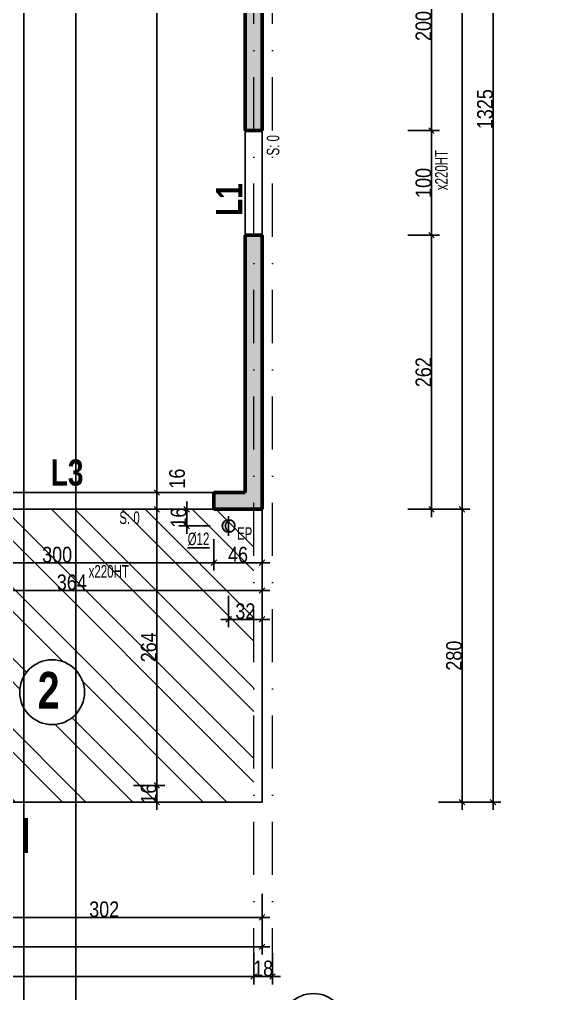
# Model space of a CAD drawing. Header units: millimetres. Extents: x 9051 to 35021, y -32652 to 0.
# Drawn here: x 30127 to 30626, y -32142 to -31211 of the extents above; entities that cross this region are included whole.
import ezdxf
from ezdxf.enums import TextEntityAlignment as Align

# ---------------------------------------------------------------- set-up
doc = ezdxf.new("R2010")
doc.units = ezdxf.units.MM
doc.linetypes.add('CACHEX2', pattern=[19.05, 12.7, -6.35])
doc.linetypes.add('TIRETPTX2', pattern=[50.8, 25.4, -12.7, 0, -12.7])
for name, color, linetype in [('01-Cad  2', 1, 'Continuous'), ('01_cote_gen', 4, 'Continuous'), ('01_linteaux', 2, 'Continuous'), ('01_murs_sup', 2, 'CACHEX2'), ('01_poch_BN', 9, 'Continuous'), ('01_poch_murs', 253, 'Continuous'), ('01_resv', 32, 'Continuous'), ('01_texte', 230, 'Continuous'), ('AA_COTES', 2, 'Continuous')]:
    doc.layers.add(name, color=color, linetype=linetype)
doc.layers.add('01_murs_coup', color=5, linetype='Continuous', lineweight=60)
doc.layers.add('01_tram_axes', color=2, linetype='TIRETPTX2', lineweight=9)
doc.styles.add('ARIAL NA', font='ARIALN.TTF')
doc.styles.add('impact', font='impact.ttf')
doc.styles.add('STYLE2', font='ARIALN.TTF')
doc.dimstyles.new('JB50', dxfattribs={"dimscale": 0.1, "dimtxt": 150, "dimasz": 15, "dimexe": 0.1, "dimexo": 0.1, "dimgap": 0.09, "dimtad": 1, "dimdec": 1, "dimdsep": 46, "dimtxsty": 'STYLE2', "dimblk1": 'BOND_G', "dimblk2": 'BOND_D', "dimsah": 1, "dimcen": 1.5, "dimdle": 0.01, "dimse1": 1, "dimse2": 1, "dimclrd": 4, "dimclre": 2, "dimclrt": 6, "dimazin": 2, "dimtfac": 2.333333, "dimtdec": 1, "dimtix": 1, "dimtmove": 2, "dimatfit": 3, "dimldrblk": 'BOND_G', "dimfxl": 1, "dimtolj": 1, "dimtzin": 0, "dimarcsym": 0})

# ---------------------------------------------------------------- blocks, each defined once
blk = doc.blocks.new('BOND_G')
at = {"layer": 'AA_COTES', "color": 0}
for p, q in [((0, -5), (0, 15)), ((5, 0), (-5, 0)), ((1.77, 1.77), (-1.77, -1.77))]:
    blk.add_line(p, q, dxfattribs=at)
blk = doc.blocks.new('BOND_D')
at = {"layer": 'AA_COTES', "color": 0}
for p, q in [((5, 0), (-5, 0)), ((-1.77, -1.77), (1.77, 1.77)), ((0, 5), (0, -15))]:
    blk.add_line(p, q, dxfattribs=at)
blk = doc.blocks.new('*D3915')
at = {"layer": '01_cote_gen', "color": 4, "lineweight": -2, "ltscale": 2, "transparency": 16777216}
blk.add_line((30357.34, -32069.46), (30058.34, -32069.46), dxfattribs=at)
at = {"layer": 'Defpoints', "color": 0, "ltscale": 2, "transparency": 16777216}
for p in [(30056.84, -31983.79), (30358.84, -31983.79), (30056.84, -32069.46)]:
    blk.add_point(p, dxfattribs=at)
at = {"layer": '01_cote_gen', "color": 4, "lineweight": -2, "ltscale": 2, "transparency": 16777216, "xscale": 1.5, "yscale": 1.5, "zscale": 1.5, "rotation": 180}
blk.add_blockref('BOND_D', (30056.84, -32069.46), dxfattribs=at)
at = {"layer": '01_cote_gen', "color": 4, "lineweight": -2, "ltscale": 2, "transparency": 16777216, "xscale": 1.5, "yscale": 1.5, "zscale": 1.5}
blk.add_blockref('BOND_G', (30358.84, -32069.46), dxfattribs=at)
at = {"layer": '01_cote_gen', "color": 6, "lineweight": 0, "ltscale": 2, "transparency": 16777216, "insert": (30207.84, -32061.8), "char_height": 15, "attachment_point": 5, "style": 'STYLE2'}
blk.add_mtext('\\A1;302', dxfattribs=at)
blk = doc.blocks.new('*D3918')
at = {"layer": '01_cote_gen', "color": 4, "lineweight": -2, "ltscale": 2, "transparency": 16777216}
blk.add_line((30357.34, -32097.56), (28976.34, -32097.56), dxfattribs=at)
at = {"layer": 'Defpoints', "color": 0, "ltscale": 2, "transparency": 16777216}
for p in [(28974.84, -32051.46), (30358.84, -32051.46), (28974.84, -32097.56)]:
    blk.add_point(p, dxfattribs=at)
at = {"layer": '01_cote_gen', "color": 4, "lineweight": -2, "ltscale": 2, "transparency": 16777216, "xscale": 1.5, "yscale": 1.5, "zscale": 1.5, "rotation": 180}
blk.add_blockref('BOND_D', (28974.84, -32097.56), dxfattribs=at)
at = {"layer": '01_cote_gen', "color": 4, "lineweight": -2, "ltscale": 2, "transparency": 16777216, "xscale": 1.5, "yscale": 1.5, "zscale": 1.5}
blk.add_blockref('BOND_G', (30358.84, -32097.56), dxfattribs=at)
at = {"layer": '01_cote_gen', "color": 6, "lineweight": 0, "ltscale": 2, "transparency": 16777216, "insert": (29666.84, -32089.9), "char_height": 15, "attachment_point": 5, "style": 'STYLE2'}
blk.add_mtext('\\A1;1384', dxfattribs=at)
blk = doc.blocks.new('*D4313')
at = {"layer": '01_linteaux', "color": 4, "lineweight": -2, "ltscale": 0.1, "transparency": 16777216}
blk.add_line((30579.81, -30635.73), (30579.81, -31957.73), dxfattribs=at)
at = {"layer": 'Defpoints', "color": 0, "ltscale": 0.1, "transparency": 16777216}
for p in [(30560.29, -30634.23), (30358.84, -31959.23), (30579.81, -31959.23)]:
    blk.add_point(p, dxfattribs=at)
at = {"layer": '01_linteaux', "color": 4, "lineweight": -2, "ltscale": 0.1, "transparency": 16777216, "xscale": 1.5, "yscale": 1.5, "zscale": 1.5}
for name, p, rotation in [('BOND_G', (30579.81, -30634.23), 90), ('BOND_D', (30579.81, -31959.23), 270)]:
    blk.add_blockref(name, p, dxfattribs=dict(at, rotation=rotation))
at = {"layer": '01_linteaux', "color": 6, "ltscale": 0.1, "transparency": 16777216, "insert": (30572.14, -31296.73), "char_height": 15, "attachment_point": 5, "rotation": 90, "style": 'STYLE2'}
blk.add_mtext('\\A1;1325', dxfattribs=at)
blk = doc.blocks.new('*D4314')
at = {"layer": '01_linteaux', "color": 4, "lineweight": -2, "ltscale": 0.1, "transparency": 16777216}
blk.add_line((30550.14, -30635.73), (30550.14, -31677.73), dxfattribs=at)
at = {"layer": 'Defpoints', "color": 0, "ltscale": 0.1, "transparency": 16777216}
for p in [(30491.34, -30634.23), (30358.84, -31679.23), (30550.14, -31679.23)]:
    blk.add_point(p, dxfattribs=at)
at = {"layer": '01_linteaux', "color": 4, "lineweight": -2, "ltscale": 0.1, "transparency": 16777216, "xscale": 1.5, "yscale": 1.5, "zscale": 1.5}
for name, p, rotation in [('BOND_G', (30550.14, -30634.23), 90), ('BOND_D', (30550.14, -31679.23), 270)]:
    blk.add_blockref(name, p, dxfattribs=dict(at, rotation=rotation))
at = {"layer": '01_linteaux', "color": 6, "ltscale": 0.1, "transparency": 16777216, "insert": (30542.48, -31156.73), "char_height": 15, "attachment_point": 5, "rotation": 90, "style": 'STYLE2'}
blk.add_mtext('\\A1;1045', dxfattribs=at)
blk = doc.blocks.new('*D4315')
at = {"layer": '01_linteaux', "color": 4, "lineweight": -2, "ltscale": 0.1, "transparency": 16777216}
blk.add_line((30550.14, -31680.73), (30550.14, -31957.73), dxfattribs=at)
at = {"layer": 'Defpoints', "color": 0, "ltscale": 0.1, "transparency": 16777216}
for p in [(30358.84, -31679.23), (30358.84, -31959.23), (30550.14, -31959.23)]:
    blk.add_point(p, dxfattribs=at)
at = {"layer": '01_linteaux', "color": 4, "lineweight": -2, "ltscale": 0.1, "transparency": 16777216, "xscale": 1.5, "yscale": 1.5, "zscale": 1.5}
for name, p, rotation in [('BOND_G', (30550.14, -31679.23), 90), ('BOND_D', (30550.14, -31959.23), 270)]:
    blk.add_blockref(name, p, dxfattribs=dict(at, rotation=rotation))
at = {"layer": '01_linteaux', "color": 6, "ltscale": 0.1, "transparency": 16777216, "insert": (30542.48, -31819.23), "char_height": 15, "attachment_point": 5, "rotation": 90, "style": 'STYLE2'}
blk.add_mtext('\\A1;280', dxfattribs=at)
blk = doc.blocks.new('*D4320')
at = {"layer": '01_linteaux', "color": 4, "lineweight": -2, "ltscale": 0.1, "transparency": 16777216}
blk.add_line((30520.9, -31118.73), (30520.9, -31315.73), dxfattribs=at)
at = {"layer": 'Defpoints', "color": 0, "ltscale": 0.1, "transparency": 16777216}
for p in [(30358.84, -31117.23), (30358.84, -31317.23), (30520.9, -31317.23)]:
    blk.add_point(p, dxfattribs=at)
at = {"layer": '01_linteaux', "color": 4, "lineweight": -2, "ltscale": 0.1, "transparency": 16777216, "xscale": 1.5, "yscale": 1.5, "zscale": 1.5}
for name, p, rotation in [('BOND_G', (30520.9, -31117.23), 90), ('BOND_D', (30520.9, -31317.23), 270)]:
    blk.add_blockref(name, p, dxfattribs=dict(at, rotation=rotation))
at = {"layer": '01_linteaux', "color": 6, "ltscale": 0.1, "transparency": 16777216, "insert": (30513.24, -31217.23), "char_height": 15, "attachment_point": 5, "rotation": 90, "style": 'STYLE2'}
blk.add_mtext('\\A1;200', dxfattribs=at)
blk = doc.blocks.new('*D4321')
at = {"layer": '01_linteaux', "color": 4, "lineweight": -2, "ltscale": 0.1, "transparency": 16777216}
blk.add_line((30520.9, -31318.73), (30520.9, -31415.73), dxfattribs=at)
at = {"layer": 'Defpoints', "color": 0, "ltscale": 0.1, "transparency": 16777216}
for p in [(30358.84, -31317.23), (30358.84, -31417.23), (30520.9, -31417.23)]:
    blk.add_point(p, dxfattribs=at)
at = {"layer": '01_linteaux', "color": 4, "lineweight": -2, "ltscale": 0.1, "transparency": 16777216, "xscale": 1.5, "yscale": 1.5, "zscale": 1.5}
for name, p, rotation in [('BOND_G', (30520.9, -31317.23), 90), ('BOND_D', (30520.9, -31417.23), 270)]:
    blk.add_blockref(name, p, dxfattribs=dict(at, rotation=rotation))
at = {"layer": '01_linteaux', "color": 6, "ltscale": 0.1, "transparency": 16777216, "insert": (30513.24, -31367.23), "char_height": 15, "attachment_point": 5, "rotation": 90, "style": 'STYLE2'}
blk.add_mtext('\\A1;100', dxfattribs=at)
blk = doc.blocks.new('*D4322')
at = {"layer": '01_linteaux', "color": 4, "lineweight": -2, "ltscale": 0.1, "transparency": 16777216}
blk.add_line((30520.9, -31418.73), (30520.9, -31677.73), dxfattribs=at)
at = {"layer": 'Defpoints', "color": 0, "ltscale": 0.1, "transparency": 16777216}
for p in [(30358.84, -31417.23), (30358.84, -31679.23), (30520.9, -31679.23)]:
    blk.add_point(p, dxfattribs=at)
at = {"layer": '01_linteaux', "color": 4, "lineweight": -2, "ltscale": 0.1, "transparency": 16777216, "xscale": 1.5, "yscale": 1.5, "zscale": 1.5}
for name, p, rotation in [('BOND_G', (30520.9, -31417.23), 90), ('BOND_D', (30520.9, -31679.23), 270)]:
    blk.add_blockref(name, p, dxfattribs=dict(at, rotation=rotation))
at = {"layer": '01_linteaux', "color": 6, "ltscale": 0.1, "transparency": 16777216, "insert": (30513.24, -31548.23), "char_height": 15, "attachment_point": 5, "rotation": 90, "style": 'STYLE2'}
blk.add_mtext('\\A1;262', dxfattribs=at)
blk = doc.blocks.new('*D4328')
at = {"layer": '01_cote_gen', "color": 4, "lineweight": -2, "ltscale": 0.1, "transparency": 16777216}
blk.add_line((30357.34, -31784.48), (30328.34, -31784.48), dxfattribs=at)
at = {"layer": 'Defpoints', "color": 0, "ltscale": 0.1, "transparency": 16777216}
for p in [(30326.84, -31704.73), (30358.84, -31707.9), (30326.84, -31784.48)]:
    blk.add_point(p, dxfattribs=at)
at = {"layer": '01_cote_gen', "color": 4, "lineweight": -2, "ltscale": 0.1, "transparency": 16777216, "xscale": 1.5, "yscale": 1.5, "zscale": 1.5, "rotation": 180}
blk.add_blockref('BOND_D', (30326.84, -31784.48), dxfattribs=at)
at = {"layer": '01_cote_gen', "color": 4, "lineweight": -2, "ltscale": 0.1, "transparency": 16777216, "xscale": 1.5, "yscale": 1.5, "zscale": 1.5}
blk.add_blockref('BOND_G', (30358.84, -31784.48), dxfattribs=at)
at = {"layer": '01_cote_gen', "color": 6, "ltscale": 0.1, "transparency": 16777216, "insert": (30342.84, -31776.81), "char_height": 15, "attachment_point": 5, "style": 'STYLE2'}
blk.add_mtext('\\A1;32', dxfattribs=at)
blk = doc.blocks.new('*D3963')
at = {"layer": '01_cote_gen', "color": 4, "lineweight": -2, "ltscale": 0.1, "transparency": 16777216}
for p, q in [((30286.75, -31677.73), (30286.75, -31676.23)), ((30286.75, -31679.23), (30286.75, -31695.23)), ((30286.75, -31696.73), (30286.75, -31698.23))]:
    blk.add_line(p, q, dxfattribs=at)
at = {"layer": 'Defpoints', "color": 0, "ltscale": 0.1, "transparency": 16777216}
for p in [(30298.5, -31679.23), (30286.75, -31695.23), (30317.34, -31695.23)]:
    blk.add_point(p, dxfattribs=at)
at = {"layer": '01_cote_gen', "color": 4, "lineweight": -2, "ltscale": 0.1, "transparency": 16777216, "xscale": 1.5, "yscale": 1.5, "zscale": 1.5}
for name, p, rotation in [('BOND_G', (30286.75, -31679.23), 270), ('BOND_D', (30286.75, -31695.23), 90)]:
    blk.add_blockref(name, p, dxfattribs=dict(at, rotation=rotation))
at = {"layer": '01_cote_gen', "color": 6, "ltscale": 0.1, "transparency": 16777216, "insert": (30279.08, -31687.23), "char_height": 15, "attachment_point": 5, "rotation": 90, "style": 'STYLE2'}
blk.add_mtext('\\A1;16', dxfattribs=at)
blk = doc.blocks.new('*D3987')
at = {"layer": '01_cote_gen', "color": 4, "lineweight": -2, "ltscale": 0.1, "transparency": 16777216}
blk.add_line((30579.81, -30635.73), (30579.81, -31957.73), dxfattribs=at)
at = {"layer": 'Defpoints', "color": 0, "ltscale": 0.1, "transparency": 16777216}
for p in [(30560.29, -30634.23), (30358.84, -31959.23), (30579.81, -31959.23)]:
    blk.add_point(p, dxfattribs=at)
at = {"layer": '01_cote_gen', "color": 4, "lineweight": -2, "ltscale": 0.1, "transparency": 16777216, "xscale": 1.5, "yscale": 1.5, "zscale": 1.5}
for name, p, rotation in [('BOND_G', (30579.81, -30634.23), 90), ('BOND_D', (30579.81, -31959.23), 270)]:
    blk.add_blockref(name, p, dxfattribs=dict(at, rotation=rotation))
at = {"layer": '01_cote_gen', "color": 6, "ltscale": 0.1, "transparency": 16777216, "insert": (30572.14, -31296.73), "char_height": 15, "attachment_point": 5, "rotation": 90, "style": 'STYLE2'}
blk.add_mtext('\\A1;1325', dxfattribs=at)
blk = doc.blocks.new('*D3988')
at = {"layer": '01_cote_gen', "color": 4, "lineweight": -2, "ltscale": 0.1, "transparency": 16777216}
blk.add_line((30550.14, -30635.73), (30550.14, -31677.73), dxfattribs=at)
at = {"layer": 'Defpoints', "color": 0, "ltscale": 0.1, "transparency": 16777216}
for p in [(30491.34, -30634.23), (30358.84, -31679.23), (30550.14, -31679.23)]:
    blk.add_point(p, dxfattribs=at)
at = {"layer": '01_cote_gen', "color": 4, "lineweight": -2, "ltscale": 0.1, "transparency": 16777216, "xscale": 1.5, "yscale": 1.5, "zscale": 1.5}
for name, p, rotation in [('BOND_G', (30550.14, -30634.23), 90), ('BOND_D', (30550.14, -31679.23), 270)]:
    blk.add_blockref(name, p, dxfattribs=dict(at, rotation=rotation))
at = {"layer": '01_cote_gen', "color": 6, "ltscale": 0.1, "transparency": 16777216, "insert": (30542.48, -31156.73), "char_height": 15, "attachment_point": 5, "rotation": 90, "style": 'STYLE2'}
blk.add_mtext('\\A1;1045', dxfattribs=at)
blk = doc.blocks.new('*D3989')
at = {"layer": '01_cote_gen', "color": 4, "lineweight": -2, "ltscale": 0.1, "transparency": 16777216}
blk.add_line((30550.14, -31680.73), (30550.14, -31957.73), dxfattribs=at)
at = {"layer": 'Defpoints', "color": 0, "ltscale": 0.1, "transparency": 16777216}
for p in [(30358.84, -31679.23), (30358.84, -31959.23), (30550.14, -31959.23)]:
    blk.add_point(p, dxfattribs=at)
at = {"layer": '01_cote_gen', "color": 4, "lineweight": -2, "ltscale": 0.1, "transparency": 16777216, "xscale": 1.5, "yscale": 1.5, "zscale": 1.5}
for name, p, rotation in [('BOND_G', (30550.14, -31679.23), 90), ('BOND_D', (30550.14, -31959.23), 270)]:
    blk.add_blockref(name, p, dxfattribs=dict(at, rotation=rotation))
at = {"layer": '01_cote_gen', "color": 6, "ltscale": 0.1, "transparency": 16777216, "insert": (30542.48, -31819.23), "char_height": 15, "attachment_point": 5, "rotation": 90, "style": 'STYLE2'}
blk.add_mtext('\\A1;280', dxfattribs=at)
blk = doc.blocks.new('*D3994')
at = {"layer": '01_cote_gen', "color": 4, "lineweight": -2, "ltscale": 0.1, "transparency": 16777216}
blk.add_line((30520.9, -31118.73), (30520.9, -31315.73), dxfattribs=at)
at = {"layer": 'Defpoints', "color": 0, "ltscale": 0.1, "transparency": 16777216}
for p in [(30358.84, -31117.23), (30358.84, -31317.23), (30520.9, -31317.23)]:
    blk.add_point(p, dxfattribs=at)
at = {"layer": '01_cote_gen', "color": 4, "lineweight": -2, "ltscale": 0.1, "transparency": 16777216, "xscale": 1.5, "yscale": 1.5, "zscale": 1.5}
for name, p, rotation in [('BOND_G', (30520.9, -31117.23), 90), ('BOND_D', (30520.9, -31317.23), 270)]:
    blk.add_blockref(name, p, dxfattribs=dict(at, rotation=rotation))
at = {"layer": '01_cote_gen', "color": 6, "ltscale": 0.1, "transparency": 16777216, "insert": (30513.24, -31217.23), "char_height": 15, "attachment_point": 5, "rotation": 90, "style": 'STYLE2'}
blk.add_mtext('\\A1;200', dxfattribs=at)
blk = doc.blocks.new('*D3995')
at = {"layer": '01_cote_gen', "color": 4, "lineweight": -2, "ltscale": 0.1, "transparency": 16777216}
blk.add_line((30520.9, -31318.73), (30520.9, -31415.73), dxfattribs=at)
at = {"layer": 'Defpoints', "color": 0, "ltscale": 0.1, "transparency": 16777216}
for p in [(30358.84, -31317.23), (30358.84, -31417.23), (30520.9, -31417.23)]:
    blk.add_point(p, dxfattribs=at)
at = {"layer": '01_cote_gen', "color": 4, "lineweight": -2, "ltscale": 0.1, "transparency": 16777216, "xscale": 1.5, "yscale": 1.5, "zscale": 1.5}
for name, p, rotation in [('BOND_G', (30520.9, -31317.23), 90), ('BOND_D', (30520.9, -31417.23), 270)]:
    blk.add_blockref(name, p, dxfattribs=dict(at, rotation=rotation))
at = {"layer": '01_cote_gen', "color": 6, "ltscale": 0.1, "transparency": 16777216, "insert": (30513.24, -31367.23), "char_height": 15, "attachment_point": 5, "rotation": 90, "style": 'STYLE2'}
blk.add_mtext('\\A1;100', dxfattribs=at)
blk = doc.blocks.new('*D3996')
at = {"layer": '01_cote_gen', "color": 4, "lineweight": -2, "ltscale": 0.1, "transparency": 16777216}
blk.add_line((30520.9, -31418.73), (30520.9, -31677.73), dxfattribs=at)
at = {"layer": 'Defpoints', "color": 0, "ltscale": 0.1, "transparency": 16777216}
for p in [(30358.84, -31417.23), (30358.84, -31679.23), (30520.9, -31679.23)]:
    blk.add_point(p, dxfattribs=at)
at = {"layer": '01_cote_gen', "color": 4, "lineweight": -2, "ltscale": 0.1, "transparency": 16777216, "xscale": 1.5, "yscale": 1.5, "zscale": 1.5}
for name, p, rotation in [('BOND_G', (30520.9, -31417.23), 90), ('BOND_D', (30520.9, -31679.23), 270)]:
    blk.add_blockref(name, p, dxfattribs=dict(at, rotation=rotation))
at = {"layer": '01_cote_gen', "color": 6, "ltscale": 0.1, "transparency": 16777216, "insert": (30513.24, -31548.23), "char_height": 15, "attachment_point": 5, "rotation": 90, "style": 'STYLE2'}
blk.add_mtext('\\A1;262', dxfattribs=at)
blk = doc.blocks.new('*D4038')
at = {"layer": '01_cote_gen', "color": 4, "lineweight": -2, "ltscale": 0.1, "transparency": 16777216}
blk.add_line((30357.34, -31730.4), (30314.34, -31730.4), dxfattribs=at)
at = {"layer": 'Defpoints', "color": 0, "ltscale": 0.1, "transparency": 16777216}
for p in [(30312.84, -31679.23), (30312.84, -31730.4), (30358.84, -31727.99)]:
    blk.add_point(p, dxfattribs=at)
at = {"layer": '01_cote_gen', "color": 4, "lineweight": -2, "ltscale": 0.1, "transparency": 16777216, "xscale": 1.5, "yscale": 1.5, "zscale": 1.5, "rotation": 180}
blk.add_blockref('BOND_D', (30312.84, -31730.4), dxfattribs=at)
at = {"layer": '01_cote_gen', "color": 4, "lineweight": -2, "ltscale": 0.1, "transparency": 16777216, "xscale": 1.5, "yscale": 1.5, "zscale": 1.5}
blk.add_blockref('BOND_G', (30358.84, -31730.4), dxfattribs=at)
at = {"layer": '01_cote_gen', "color": 6, "ltscale": 0.1, "transparency": 16777216, "insert": (30335.84, -31722.73), "char_height": 15, "attachment_point": 5, "style": 'STYLE2'}
blk.add_mtext('\\A1;46', dxfattribs=at)
blk = doc.blocks.new('*D4039')
at = {"layer": '01_cote_gen', "color": 4, "lineweight": -2, "ltscale": 0.1, "transparency": 16777216}
blk.add_line((30311.34, -31730.4), (30014.34, -31730.4), dxfattribs=at)
at = {"layer": 'Defpoints', "color": 0, "ltscale": 0.1, "transparency": 16777216}
for p in [(30012.84, -31679.23), (30312.84, -31679.23), (30012.84, -31730.4)]:
    blk.add_point(p, dxfattribs=at)
at = {"layer": '01_cote_gen', "color": 4, "lineweight": -2, "ltscale": 0.1, "transparency": 16777216, "xscale": 1.5, "yscale": 1.5, "zscale": 1.5, "rotation": 180}
blk.add_blockref('BOND_D', (30012.84, -31730.4), dxfattribs=at)
at = {"layer": '01_cote_gen', "color": 4, "lineweight": -2, "ltscale": 0.1, "transparency": 16777216, "xscale": 1.5, "yscale": 1.5, "zscale": 1.5}
blk.add_blockref('BOND_G', (30312.84, -31730.4), dxfattribs=at)
at = {"layer": '01_cote_gen', "color": 6, "ltscale": 0.1, "transparency": 16777216, "insert": (30162.84, -31722.73), "char_height": 15, "attachment_point": 5, "style": 'STYLE2'}
blk.add_mtext('\\A1;300', dxfattribs=at)
blk = doc.blocks.new('*D4040')
at = {"layer": '01_cote_gen', "color": 4, "lineweight": -2, "ltscale": 0.1, "transparency": 16777216}
blk.add_line((30357.34, -31756.86), (29996.34, -31756.86), dxfattribs=at)
at = {"layer": 'Defpoints', "color": 0, "ltscale": 0.1, "transparency": 16777216}
for p in [(29994.84, -31756.86), (29994.84, -31761.67), (30358.84, -31761.67)]:
    blk.add_point(p, dxfattribs=at)
at = {"layer": '01_cote_gen', "color": 4, "lineweight": -2, "ltscale": 0.1, "transparency": 16777216, "xscale": 1.5, "yscale": 1.5, "zscale": 1.5, "rotation": 180}
blk.add_blockref('BOND_D', (29994.84, -31756.86), dxfattribs=at)
at = {"layer": '01_cote_gen', "color": 4, "lineweight": -2, "ltscale": 0.1, "transparency": 16777216, "xscale": 1.5, "yscale": 1.5, "zscale": 1.5}
blk.add_blockref('BOND_G', (30358.84, -31756.86), dxfattribs=at)
at = {"layer": '01_cote_gen', "color": 6, "ltscale": 0.1, "transparency": 16777216, "insert": (30176.84, -31749.19), "char_height": 15, "attachment_point": 5, "style": 'STYLE2'}
blk.add_mtext('\\A1;364', dxfattribs=at)
blk = doc.blocks.new('*D4079')
at = {"layer": '01_cote_gen', "color": 4, "lineweight": -2, "ltscale": 0.1, "transparency": 16777216}
blk.add_line((30258.23, -31680.73), (30258.23, -31941.73), dxfattribs=at)
at = {"layer": 'Defpoints', "color": 0, "ltscale": 0.1, "transparency": 16777216}
for p in [(30217.34, -31679.23), (30056.84, -31943.23), (30258.23, -31943.23)]:
    blk.add_point(p, dxfattribs=at)
at = {"layer": '01_cote_gen', "color": 4, "lineweight": -2, "ltscale": 0.1, "transparency": 16777216, "xscale": 1.5, "yscale": 1.5, "zscale": 1.5}
for name, p, rotation in [('BOND_G', (30258.23, -31679.23), 90), ('BOND_D', (30258.23, -31943.23), 270)]:
    blk.add_blockref(name, p, dxfattribs=dict(at, rotation=rotation))
at = {"layer": '01_cote_gen', "color": 6, "ltscale": 0.1, "transparency": 16777216, "insert": (30250.56, -31811.23), "char_height": 15, "attachment_point": 5, "rotation": 90, "style": 'STYLE2'}
blk.add_mtext('\\A1;264', dxfattribs=at)
blk = doc.blocks.new('*D4080')
at = {"layer": '01_cote_gen', "color": 4, "lineweight": -2, "ltscale": 0.1, "transparency": 16777216}
for p, q in [((30258.23, -31941.73), (30258.23, -31940.23)), ((30258.23, -31959.23), (30258.23, -31943.23)), ((30258.23, -31960.73), (30258.23, -31962.23))]:
    blk.add_line(p, q, dxfattribs=at)
at = {"layer": 'Defpoints', "color": 0, "ltscale": 0.1, "transparency": 16777216}
for p in [(30235.73, -31943.23), (30258.23, -31943.23), (30228.92, -31959.23)]:
    blk.add_point(p, dxfattribs=at)
at = {"layer": '01_cote_gen', "color": 4, "lineweight": -2, "ltscale": 0.1, "transparency": 16777216, "xscale": 1.5, "yscale": 1.5, "zscale": 1.5}
for name, p, rotation in [('BOND_D', (30258.23, -31943.23), 270), ('BOND_G', (30258.23, -31959.23), 90)]:
    blk.add_blockref(name, p, dxfattribs=dict(at, rotation=rotation))
at = {"layer": '01_cote_gen', "color": 6, "ltscale": 0.1, "transparency": 16777216, "insert": (30250.56, -31951.23), "char_height": 15, "attachment_point": 5, "rotation": 90, "style": 'STYLE2'}
blk.add_mtext('\\A1;16', dxfattribs=at)
blk = doc.blocks.new('*D4081')
at = {"layer": '01_cote_gen', "color": 4, "lineweight": -2, "ltscale": 0.1, "transparency": 16777216}
blk.add_line((30258.23, -31664.73), (30258.23, -31677.73), dxfattribs=at)
at = {"layer": 'Defpoints', "color": 0, "ltscale": 0.1, "transparency": 16777216}
for p in [(30281.2, -31663.23), (30258.23, -31679.23), (30281.2, -31679.23)]:
    blk.add_point(p, dxfattribs=at)
at = {"layer": '01_cote_gen', "color": 4, "lineweight": -2, "ltscale": 0.1, "transparency": 16777216, "xscale": 1.5, "yscale": 1.5, "zscale": 1.5}
for name, p, rotation in [('BOND_G', (30258.23, -31663.23), 90), ('BOND_D', (30258.23, -31679.23), 270)]:
    blk.add_blockref(name, p, dxfattribs=dict(at, rotation=rotation))
at = {"layer": '01_cote_gen', "color": 6, "ltscale": 0.1, "transparency": 16777216, "insert": (30277.64, -31649.92), "char_height": 15, "attachment_point": 5, "rotation": 90, "style": 'STYLE2'}
blk.add_mtext('\\A1;16', dxfattribs=at)
blk = doc.blocks.new('*D4082')
at = {"layer": '01_cote_gen', "color": 4, "lineweight": -2, "ltscale": 0.1, "transparency": 16777216}
blk.add_line((30258.23, -30401.71), (30258.23, -31661.73), dxfattribs=at)
at = {"layer": 'Defpoints', "color": 0, "ltscale": 0.1, "transparency": 16777216}
for p in [(30281.13, -30400.21), (30211.51, -31663.23), (30258.23, -31663.23)]:
    blk.add_point(p, dxfattribs=at)
at = {"layer": '01_cote_gen', "color": 4, "lineweight": -2, "ltscale": 0.1, "transparency": 16777216, "xscale": 1.5, "yscale": 1.5, "zscale": 1.5}
for name, p, rotation in [('BOND_G', (30258.23, -30400.21), 90), ('BOND_D', (30258.23, -31663.23), 270)]:
    blk.add_blockref(name, p, dxfattribs=dict(at, rotation=rotation))
at = {"layer": '01_cote_gen', "color": 6, "ltscale": 0.1, "transparency": 16777216, "insert": (30250.56, -31031.72), "char_height": 15, "attachment_point": 5, "rotation": 90, "style": 'STYLE2'}
blk.add_mtext('\\A1;1263', dxfattribs=at)
blk = doc.blocks.new('*D4373')
at = {"layer": '01_cote_gen', "color": 4, "lineweight": -2, "ltscale": 0.1, "transparency": 16777216}
blk.add_line((30367.34, -32126.01), (30352.34, -32126.01), dxfattribs=at)
at = {"layer": 'Defpoints', "color": 0, "ltscale": 0.1, "transparency": 16777216}
for p in [(30350.84, -32126.01), (30350.84, -32130.59), (30368.84, -32130.59)]:
    blk.add_point(p, dxfattribs=at)
at = {"layer": '01_cote_gen', "color": 4, "lineweight": -2, "ltscale": 0.1, "transparency": 16777216, "xscale": 1.5, "yscale": 1.5, "zscale": 1.5, "rotation": 180}
blk.add_blockref('BOND_D', (30350.84, -32126.01), dxfattribs=at)
at = {"layer": '01_cote_gen', "color": 4, "lineweight": -2, "ltscale": 0.1, "transparency": 16777216, "xscale": 1.5, "yscale": 1.5, "zscale": 1.5}
blk.add_blockref('BOND_G', (30368.84, -32126.01), dxfattribs=at)
at = {"layer": '01_cote_gen', "color": 6, "ltscale": 0.1, "transparency": 16777216, "insert": (30359.84, -32118.34), "char_height": 15, "attachment_point": 5, "style": 'STYLE2'}
blk.add_mtext('\\A1;18', dxfattribs=at)
blk = doc.blocks.new('*D4131')
at = {"layer": '01_cote_gen', "color": 4, "lineweight": -2, "ltscale": 0.1, "transparency": 16777216}
blk.add_line((30349.34, -32125.97), (29749.34, -32125.97), dxfattribs=at)
at = {"layer": 'Defpoints', "color": 0, "ltscale": 0.1, "transparency": 16777216}
for p in [(29747.84, -32125.97), (29747.84, -32125.97), (30350.84, -32118.93)]:
    blk.add_point(p, dxfattribs=at)
at = {"layer": '01_cote_gen', "color": 4, "lineweight": -2, "ltscale": 0.1, "transparency": 16777216, "xscale": 1.5, "yscale": 1.5, "zscale": 1.5, "rotation": 180}
blk.add_blockref('BOND_D', (29747.84, -32125.97), dxfattribs=at)
at = {"layer": '01_cote_gen', "color": 4, "lineweight": -2, "ltscale": 0.1, "transparency": 16777216, "xscale": 1.5, "yscale": 1.5, "zscale": 1.5}
blk.add_blockref('BOND_G', (30350.84, -32125.97), dxfattribs=at)
at = {"layer": '01_cote_gen', "color": 6, "ltscale": 0.1, "transparency": 16777216, "insert": (30049.34, -32118.31), "char_height": 15, "attachment_point": 5, "style": 'STYLE2'}
blk.add_mtext('\\A1;603', dxfattribs=at)

msp = doc.modelspace()

# ---------------------------------------------------------------- hatches: boundary and pattern name
at = {"layer": '01_murs_sup', "ltscale": 0.1}
h = msp.add_hatch(dxfattribs=at)
h.set_pattern_fill('DASH', color=256, scale=2.5, angle=135)
h.set_pattern_definition([(135, (1661.767, 4701.774), (-11.2253202, 9e-16), [7.9375, -7.9375])])
h.paths.add_polyline_path([(30586.84, -29250.23), (30360.84, -29250.23), (30360.84, -29877.23), (30612.84, -29877.23), (30612.84, -29859.23), (30376.84, -29859.23), (30376.84, -29266.23), (30586.84, -29266.23)])
h.paths.add_polyline_path([(30844.84, -29250.23), (30686.84, -29250.23), (30686.84, -29266.23), (30844.84, -29266.23)])
h.paths.add_polyline_path([(31162.84, -29250.23), (30944.84, -29250.23), (30944.84, -29266.23), (31162.84, -29266.23)])
h.paths.add_polyline_path([(31399.84, -29250.23), (31262.84, -29250.23), (31262.84, -29266.23), (31383.84, -29266.23), (31383.84, -29317.23), (31399.84, -29317.23)])
h.paths.add_polyline_path([(31399.84, -29517.23), (31383.84, -29517.23), (31384.33, -29663.27), (31400.33, -29663.27)])
h.paths.add_polyline_path([(31400.33, -29763.27), (31384.33, -29763.27), (31383.84, -29933.23), (30957.84, -29933.23), (30957.84, -29868.23), (30937.84, -29868.23), (30937.84, -29933.23), (30771.84, -29933.23), (30771.84, -29859.23), (30714.84, -29859.23), (30714.84, -29877.23), (30753.84, -29877.23), (30753.84, -30007.23), (30714.84, -30007.23), (30714.84, -30025.23), (30771.84, -30025.23), (30771.84, -29951.23), (30937.84, -29951.23), (30937.84, -30016.23), (30957.84, -30016.23), (30957.84, -29951.23), (31383.84, -29951.23), (31383.84, -30121.23), (31399.84, -30121.23)])
h.paths.add_polyline_path([(31399.84, -30221.23), (31383.84, -30221.23), (31383.84, -30317.23), (31399.84, -30317.23)])
h.paths.add_polyline_path([(31399.84, -30541.86), (31383.84, -30541.86), (31383.84, -30618.23), (31256.84, -30618.23), (31256.84, -30634.23), (31399.84, -30634.23)])
h.paths.add_polyline_path([(31056.84, -30618.23), (30721.84, -30618.23), (30721.84, -30634.23), (31056.84, -30634.23)])
h.paths.add_polyline_path([(30621.84, -30618.23), (30376.84, -30618.23), (30376.84, -30025.23), (30612.84, -30025.23), (30612.84, -30007.23), (30360.84, -30007.23), (30360.84, -30634.23), (30621.84, -30634.23)])
h.paths.add_polyline_path([(30358.84, -30022.21), (30119.84, -30022.21), (30119.84, -30040.21), (30342.84, -30040.21), (30342.84, -30380.21), (30002.84, -30380.21), (30002.84, -30040.21), (30017.84, -30040.21), (30017.84, -30022.21), (29919.84, -30022.21), (29919.84, -30040.21), (29982.84, -30040.21), (29982.84, -30203.21), (29757.84, -30203.21), (29757.84, -30040.21), (29817.84, -30040.21), (29817.84, -30022.21), (29737.84, -30022.21), (29737.84, -30443.21), (29963.8, -30443.21), (29963.8, -30608.21), (29738.84, -30608.21), (29738.84, -30792.21), (29756.84, -30792.21), (29756.84, -30628.21), (29983.8, -30628.21), (29983.8, -30400.22), (30342.84, -30400.21), (30342.84, -30673.23), (30358.84, -30673.23)])
h.paths.add_polyline_path([(29963.8, -30423.21), (29757.84, -30423.21), (29757.84, -30333.21), (29982.84, -30333.21), (29982.84, -30380.21), (29963.8, -30380.21)], flags=16)
h.paths.add_polyline_path([(29982.84, -30313.21), (29757.84, -30313.21), (29757.84, -30223.21), (29982.84, -30223.21)], flags=16)
h.paths.add_polyline_path([(30358.84, -30773.23), (30342.84, -30773.23), (30342.84, -31017.23), (30358.84, -31017.23)])
h.paths.add_polyline_path([(30358.84, -31117.23), (30342.84, -31117.23), (30342.84, -31317.23), (30358.84, -31317.23)])
h.paths.add_polyline_path([(30358.84, -31417.23), (30342.84, -31417.23), (30342.84, -31663.23), (30312.84, -31663.23), (30312.84, -31679.23), (30358.84, -31679.23)])
at = {"layer": '01_poch_BN', "ltscale": 0.1}
h = msp.add_hatch(color=256, dxfattribs=at)
h.dxf.hatch_style = 1
h.paths.add_polyline_path([(30329.08, -31689.66, 0.095857), (30326.84, -31689.23), (30326.84, -31690.26, -0.104121)])
h.paths.add_polyline_path([(30323.75, -31695.23), (30320.84, -31695.23, 0.414213), (30326.84, -31701.23), (30326.84, -31700.3, -0.28522)])
h.paths.add_polyline_path([(30326.84, -31700.3), (30326.84, -31701.23, 0.086594), (30328.87, -31700.88, -0.094843)])
at = {"layer": '01_poch_murs', "ltscale": 0.1}
h = msp.add_hatch(color=256, dxfattribs=at)
h.dxf.hatch_style = 1
h.paths.add_polyline_path([(30358.84, -31117.23), (30342.84, -31117.23), (30342.84, -31317.23), (30358.84, -31317.23)])
h.paths.add_polyline_path([(30358.84, -31417.23), (30342.84, -31417.23), (30342.84, -31663.23), (30312.84, -31663.23), (30312.84, -31679.23), (30358.84, -31679.23)])
h.paths.add_polyline_path([(29623.84, -31943.23), (29476.84, -31943.23)])
h.paths.add_polyline_path([(29376.84, -31943.23), (29353.84, -31943.23), (29353.84, -31663.23), (29315.84, -31663.23), (29315.84, -31679.23), (29337.84, -31679.23), (29337.84, -31943.23), (29276.84, -31943.23), (29276.84, -31943.23), (29376.84, -31943.23)])
h.paths.add_polyline_path([(29015.84, -31663.23), (28990.84, -31663.23), (28990.84, -31523.23), (28974.84, -31523.23), (28974.84, -31679.23), (29015.84, -31679.23)])
h.paths.add_polyline_path([(28990.84, -31218.23), (28974.84, -31218.23), (28974.84, -31423.23), (28990.84, -31423.23)])
h.paths.add_polyline_path([(28990.84, -30322.23), (28974.84, -30322.23), (28974.84, -30527.23), (28990.84, -30527.23)])
h = msp.add_hatch(dxfattribs=at)
h.set_pattern_fill('ANSI32', color=256, scale=5, angle=90)
h.set_pattern_definition([(135, (9050.62, -5453.817), (-33.67596, -33.67596), []), (135, (9050.62, -5431.367), (-33.67596, -33.67596), [])])
h.paths.add_polyline_path([(30350.84, -31679.23), (30312.84, -31679.23), (30012.84, -31679.23), (29994.84, -31679.23), (29994.84, -31943.23), (30056.84, -31943.23), (30056.84, -31959.23), (30350.84, -31959.23)])
h.paths.add_polyline_path([(30189.02, -31854.11, -1), (30127.06, -31854.11, -1)], flags=16)
h.paths.add_polyline_path([(30134.89, -31878.48), (30174.51, -31878.48), (30174.51, -31825.98), (30134.89, -31825.98)], flags=24)
h.paths.add_polyline_path([(30288.12, -31696.09), (30313.9, -31696.09), (30313.9, -31677.46), (30288.12, -31677.46)], flags=9)
h.paths.add_polyline_path([(30189.9, -31747.91), (30234.53, -31747.91), (30234.53, -31729.52), (30189.9, -31729.52)], flags=24)
at = {"layer": '01_resv'}
h = msp.add_hatch(color=256, dxfattribs=at)
h.dxf.hatch_style = 1
h.paths.add_polyline_path([(30329.08, -31689.66, 0.531161), (30320.84, -31695.23, 0.519439), (30328.87, -31700.88, -0.93132)])

# ---------------------------------------------------------------- linework, layer by layer
at = {"layer": '01-Cad  2'}
for p, q in [((30130.83, -32652.24), (30130.83, -28452.24)), ((30180.83, -28502.24), (30180.83, -32602.24))]:
    msp.add_line(p, q, dxfattribs=at)
at = {"layer": '01_linteaux', "ltscale": 0.1}
for p, q in [((30342.84, -31317.23), (30342.84, -31417.23)), ((30358.84, -31317.23), (30358.84, -31417.23)), ((30012.84, -31663.23), (30312.84, -31663.23)), ((30012.84, -31679.23), (30312.84, -31679.23)), ((30358.84, -31679.23), (30358.84, -31959.23)), ((30056.84, -31959.23), (30358.84, -31959.23))]:
    msp.add_line(p, q, dxfattribs=at)
at = {"layer": '01_murs_coup'}
for p, q in [((30342.84, -31317.23), (30342.84, -31117.23)), ((30358.84, -31117.23), (30358.84, -31317.23)), ((30358.84, -31317.23), (30342.84, -31317.23)), ((30342.84, -31663.23), (30342.84, -31417.23)), ((30342.84, -31417.23), (30358.84, -31417.23)), ((30358.84, -31417.23), (30358.84, -31679.23)), ((30312.84, -31679.23), (30312.84, -31663.23)), ((30312.84, -31663.23), (30342.84, -31663.23)), ((30358.84, -31679.23), (30312.84, -31679.23))]:
    msp.add_line(p, q, dxfattribs=at)
at = {"layer": '01_murs_sup', "ltscale": 2}
for p, q in [((30342.84, -31317.23), (30342.84, -31117.23)), ((30358.84, -31117.23), (30358.84, -31317.23)), ((30358.84, -31317.23), (30342.84, -31317.23)), ((30342.84, -31663.23), (30342.84, -31417.23)), ((30342.84, -31417.23), (30358.84, -31417.23)), ((30358.84, -31417.23), (30358.84, -31679.23)), ((30312.84, -31679.23), (30312.84, -31663.23)), ((30312.84, -31663.23), (30342.84, -31663.23)), ((30358.84, -31679.23), (30312.84, -31679.23))]:
    msp.add_line(p, q, dxfattribs=at)
at = {"layer": '01_resv'}
msp.add_line((30326.84, -31685.74), (30326.84, -31704.73), dxfattribs=at)
msp.add_circle((30326.84, -31695.23), 6, dxfattribs=at)
msp.add_arc((30329.37, -31695.28), 5.62, 93.02053, 264.87396, dxfattribs=at)
at = {"layer": '01_texte', "const_width": 3}
msp.add_lwpolyline([(30133.34, -32007.89), (30133.34, -31974.51)], dxfattribs=at)
at = {"layer": '01_texte'}
for centre in [(30158.04, -31854.11), (30407.94, -32173.21)]:
    msp.add_circle(centre, 30.98, dxfattribs=at)
at = {"layer": '01_tram_axes', "color": 253, "ltscale": 2}
for p, q in [((30350.84, -32130.59), (30350.84, -28537.67)), ((30368.84, -32130.59), (30368.84, -28537.67))]:
    msp.add_line(p, q, dxfattribs=at)

# ---------------------------------------------------------------- texts
at = {"layer": '01_texte', "style": 'ARIAL NA', "width": 0.8}
for s, p in [('S: 0', (30375.34, -31341.03)), ('x220HT', (30536.35, -31374.18))]:
    msp.add_text(s, height=12, rotation=90, dxfattribs=at).set_placement(p)
at = {"layer": '01_texte', "style": 'impact'}
msp.add_text('L1', height=25, rotation=90, dxfattribs=at).set_placement((30347.39, -31383.23), align=Align.BOTTOM_CENTER)
msp.add_text('L3', height=25, dxfattribs=at).set_placement((30172.4, -31664.09), align=Align.BOTTOM_CENTER)
at = {"layer": '01_texte', "style": 'ARIAL NA', "width": 0.8}
for s, p in [('S: 0', (30222.31, -31693.29)), (' EP', (30331.73, -31708.41)), ('%%U%%C12', (30287.64, -31713.57)), ('x220HT', (30192.96, -31744.64))]:
    msp.add_text(s, height=12, dxfattribs=at).set_placement(p)
at = {"layer": '01_texte', "style": 'impact'}
msp.add_text('2', height=35, dxfattribs=at).set_placement((30154.7, -31852.23), align=Align.MIDDLE_CENTER)

# ---------------------------------------------------------------- dimensions: what is measured, and where the dimension line sits
at = {"layer": '01_cote_gen', "ltscale": 0.1}
for base, p1, p2, picture, middle in [((30258.23, -31663.23), (30281.13, -30400.21), (30211.51, -31663.23), '*D4082', (30250.56, -31031.72)), ((30579.81, -31959.23), (30560.29, -30634.23), (30358.84, -31959.23), '*D3987', (30572.14, -31296.73)), ((30550.14, -31679.23), (30491.34, -30634.23), (30358.84, -31679.23), '*D3988', (30542.48, -31156.73)), ((30520.9, -31317.23), (30358.84, -31117.23), (30358.84, -31317.23), '*D3994', (30513.24, -31217.23)), ((30520.9, -31417.23), (30358.84, -31317.23), (30358.84, -31417.23), '*D3995', (30513.24, -31367.23)), ((30520.9, -31679.23), (30358.84, -31417.23), (30358.84, -31679.23), '*D3996', (30513.24, -31548.23)), ((30258.23, -31943.23), (30217.34, -31679.23), (30056.84, -31943.23), '*D4079', (30250.56, -31811.23)), ((30286.75, -31695.23), (30298.5, -31679.23), (30317.34, -31695.23), '*D3963', (30279.08, -31687.23)), ((30550.14, -31959.23), (30358.84, -31679.23), (30358.84, -31959.23), '*D3989', (30542.48, -31819.23)), ((30258.23, -31943.23), (30228.92, -31959.23), (30235.73, -31943.23), '*D4080', (30250.56, -31951.23))]:
    dim = msp.add_linear_dim(base=base, p1=p1, p2=p2, angle=90, dimstyle='JB50', dxfattribs=at)
    dim.commit()
    dim.dimension.update_dxf_attribs({"geometry": picture, "text_midpoint": middle})
dim = msp.add_linear_dim(base=(30258.23, -31679.23), p1=(30281.2, -31663.23), p2=(30281.2, -31679.23), angle=90, dimstyle='JB50', dxfattribs=at)
dim.commit()
dim.dimension.update_dxf_attribs({"geometry": '*D4081', "text_midpoint": (30277.64, -31649.92), "dimtype": 160})
for base, p1, p2, picture, middle in [((30012.84, -31730.4), (30312.84, -31679.23), (30012.84, -31679.23), '*D4039', (30162.84, -31722.73)), ((30312.84, -31730.4), (30358.84, -31727.99), (30312.84, -31679.23), '*D4038', (30335.84, -31722.73)), ((30326.84, -31784.48), (30358.84, -31707.9), (30326.84, -31704.73), '*D4328', (30342.84, -31776.81)), ((29994.84, -31756.86), (30358.84, -31761.67), (29994.84, -31761.67), '*D4040', (30176.84, -31749.19)), ((29747.84, -32125.97), (30350.84, -32118.93), (29747.84, -32125.97), '*D4131', (30049.34, -32118.31)), ((30350.84, -32126.01), (30368.84, -32130.59), (30350.84, -32130.59), '*D4373', (30359.84, -32118.34))]:
    dim = msp.add_linear_dim(base=base, p1=p1, p2=p2, dimstyle='JB50', dxfattribs=at)
    dim.commit()
    dim.dimension.update_dxf_attribs({"geometry": picture, "text_midpoint": middle})
at = {"layer": '01_cote_gen', "lineweight": 0, "ltscale": 2}
for base, p1, p2, picture, middle in [((30056.84, -32069.46), (30358.84, -31983.79), (30056.84, -31983.79), '*D3915', (30207.84, -32061.8)), ((28974.84, -32097.56), (30358.84, -32051.46), (28974.84, -32051.46), '*D3918', (29666.84, -32089.9))]:
    dim = msp.add_linear_dim(base=base, p1=p1, p2=p2, dimstyle='JB50', dxfattribs=at)
    dim.commit()
    dim.dimension.update_dxf_attribs({"geometry": picture, "text_midpoint": middle})
at = {"layer": '01_linteaux', "ltscale": 0.1}
for base, p1, p2, picture, middle in [((30579.81, -31959.23), (30560.29, -30634.23), (30358.84, -31959.23), '*D4313', (30572.14, -31296.73)), ((30550.14, -31679.23), (30491.34, -30634.23), (30358.84, -31679.23), '*D4314', (30542.48, -31156.73)), ((30520.9, -31317.23), (30358.84, -31117.23), (30358.84, -31317.23), '*D4320', (30513.24, -31217.23)), ((30520.9, -31417.23), (30358.84, -31317.23), (30358.84, -31417.23), '*D4321', (30513.24, -31367.23)), ((30520.9, -31679.23), (30358.84, -31417.23), (30358.84, -31679.23), '*D4322', (30513.24, -31548.23)), ((30550.14, -31959.23), (30358.84, -31679.23), (30358.84, -31959.23), '*D4315', (30542.48, -31819.23))]:
    dim = msp.add_linear_dim(base=base, p1=p1, p2=p2, angle=90, dimstyle='JB50', dxfattribs=at)
    dim.commit()
    dim.dimension.update_dxf_attribs({"geometry": picture, "text_midpoint": middle})

doc.saveas('drawing.dxf')
